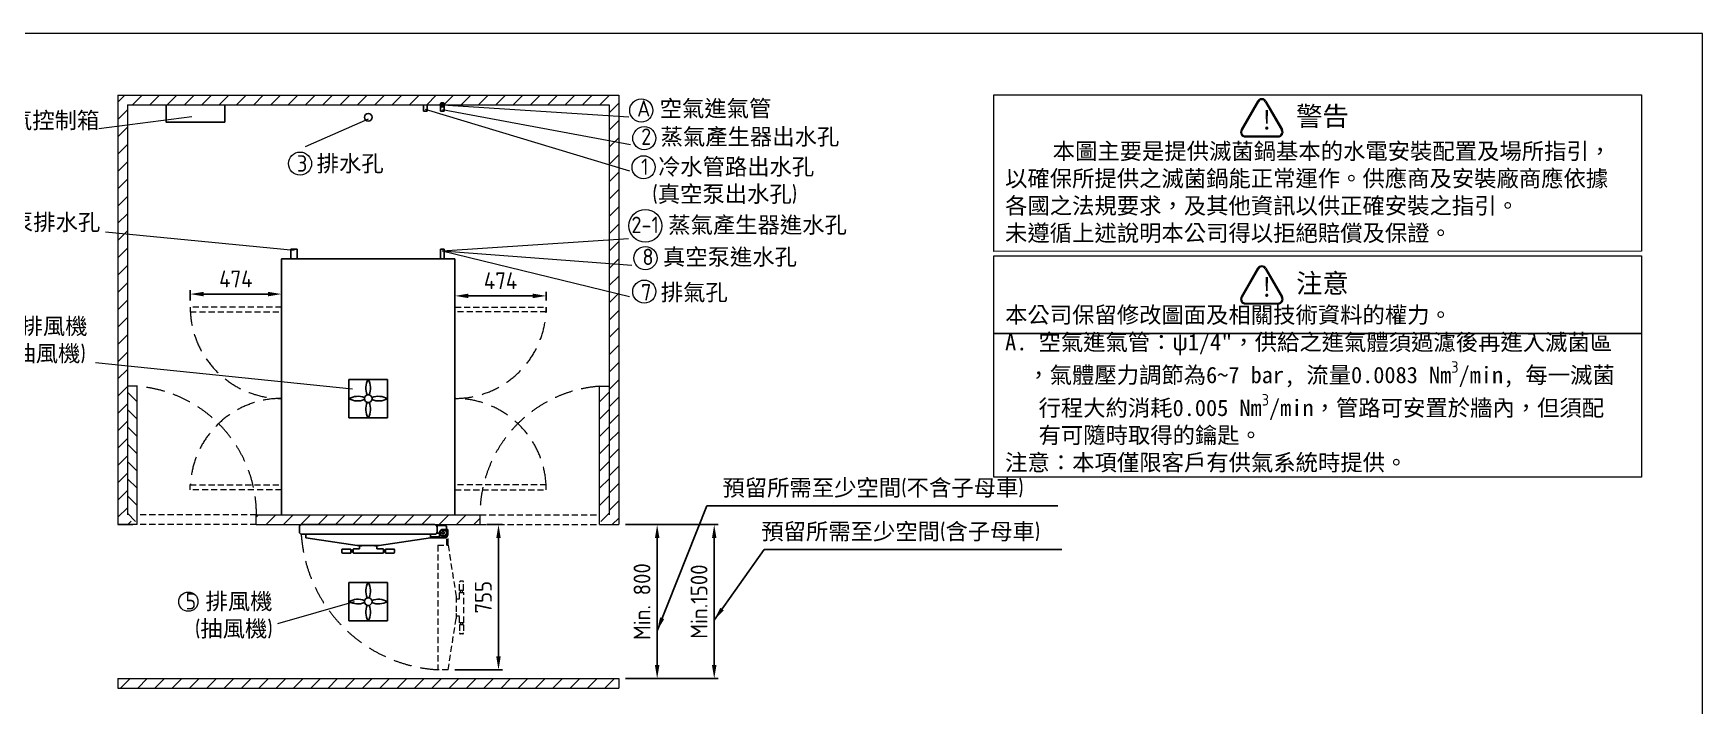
# Model space of a CAD drawing. Header units: millimetres. Extents: x -193690 to -180505, y -20867 to -11597.
# Drawn here: x -189169 to -180505, y -15088 to -11597 of the extents above; entities that cross this region are included whole.
import ezdxf

# ---------------------------------------------------------------- set-up
doc = ezdxf.new("R2010")
doc.units = ezdxf.units.MM
doc.header["$MEASUREMENT"] = 0
doc.linetypes.add('HIDDEN', pattern=[9.525, 6.35, -3.175])
doc.layers.get('0').update_dxf_attribs({"lineweight": 25})
for name, color, linetype, lineweight in [('D', 3, 'Continuous', 13), ('F', 7, 'Continuous', 15), ('H', 2, 'HIDDEN', 15), ('S', 4, 'Continuous', 15)]:
    doc.layers.add(name, color=color, linetype=linetype, lineweight=lineweight)
doc.styles.get("Standard").update_dxf_attribs({"font": 'KAIU.TTF'})
doc.styles.add('STU25', font='isocp2.shx')
doc.dimstyles.new('STU25', dxfattribs={"dimscale": 35, "dimtxt": 2.5, "dimasz": 2, "dimexe": 0.6, "dimexo": 1, "dimgap": 1, "dimtad": 1, "dimdsep": 46, "dimtxsty": 'STU25', "dimcen": 2, "dimazin": 2, "dimtfac": 1, "dimtmove": 0, "dimatfit": 3, "dimfxl": 0, "dimtolj": 1, "dimtzin": 0, "dimarcsym": 0})
doc.dimstyles.new('STU25$7', dxfattribs={"dimscale": 35, "dimtxt": 2.5, "dimasz": 2, "dimexe": 1.25, "dimexo": 0.625, "dimgap": 1, "dimtad": 0, "dimdec": 4, "dimdsep": 46, "dimtxsty": 'STU25', "dimcen": 2.5, "dimazin": 2, "dimtfac": 1, "dimtdec": 4, "dimtmove": 0, "dimatfit": 3, "dimfxl": 0, "dimtolj": 1, "dimtzin": 0, "dimarcsym": 0})
pattern_1 = [(45, (45330.37, 2000), (-44.90128, 44.90128), [])]

# ---------------------------------------------------------------- blocks, each defined once
blk = doc.blocks.new('*D12')
at = {"layer": 'D', "color": 0, "lineweight": -2}
for p, q in [((-186980.6, -13008.9), (-186980.6, -12939.3)), ((-186910.6, -12960.3), (-186576.6, -12960.3)), ((-186506.6, -12983.9), (-186506.6, -12939.3))]:
    blk.add_line(p, q, dxfattribs=at)
at = {"layer": 'D', "color": 0}
for points in [[(-186910.6, -12948.6), (-186910.6, -12972), (-186980.6, -12960.3)], [(-186576.6, -12972), (-186576.6, -12948.6), (-186506.6, -12960.3)]]:
    blk.add_solid(points, dxfattribs=at)
at = {"layer": 'Defpoints', "color": 0}
for p in [(-186506.6, -12960.3), (-186980.6, -13043.9), (-186506.6, -13018.9)]:
    blk.add_point(p, dxfattribs=at)
at = {"layer": 'D', "color": 0, "insert": (-186743.6, -12881.5), "char_height": 87.5, "attachment_point": 5, "style": 'STU25'}
blk.add_mtext('\\A1;474', dxfattribs=at)
blk = doc.blocks.new('*D13')
at = {"layer": 'D', "color": 0, "lineweight": -2}
for p, q in [((-188354.6, -12983.9), (-188354.6, -12930)), ((-188284.6, -12951), (-187950.6, -12951)), ((-187880.6, -12983.9), (-187880.6, -12930))]:
    blk.add_line(p, q, dxfattribs=at)
at = {"layer": 'D', "color": 0}
for points in [[(-188284.6, -12939.3), (-188284.6, -12962.6), (-188354.6, -12951)], [(-187950.6, -12962.6), (-187950.6, -12939.3), (-187880.6, -12951)]]:
    blk.add_solid(points, dxfattribs=at)
at = {"layer": 'Defpoints', "color": 0}
for p in [(-187880.6, -12951), (-188354.6, -13018.9), (-187880.6, -13018.9)]:
    blk.add_point(p, dxfattribs=at)
at = {"layer": 'D', "color": 0, "insert": (-188117.6, -12872.2), "char_height": 87.5, "attachment_point": 5, "style": 'STU25'}
blk.add_mtext('\\A1;474', dxfattribs=at)
blk = doc.blocks.new('*D14')
at = {"layer": 'D', "color": 0, "lineweight": -2}
for p, q in [((-186814.8, -14147.9), (-186733.4, -14147.9)), ((-186754.4, -14832.6), (-186754.4, -14217.9)), ((-186980.5, -14902.6), (-186733.4, -14902.6))]:
    blk.add_line(p, q, dxfattribs=at)
at = {"layer": 'D', "color": 0}
for points in [[(-186742.8, -14217.9), (-186766.1, -14217.9), (-186754.4, -14147.9)], [(-186766.1, -14832.6), (-186742.8, -14832.6), (-186754.4, -14902.6)]]:
    blk.add_solid(points, dxfattribs=at)
at = {"layer": 'Defpoints', "color": 0}
for p in [(-186849.8, -14147.9), (-186754.4, -14147.9), (-187015.5, -14902.6)]:
    blk.add_point(p, dxfattribs=at)
at = {"layer": 'D', "color": 0, "insert": (-186833.2, -14525.2), "char_height": 87.5, "attachment_point": 5, "rotation": 90, "style": 'STU25'}
blk.add_mtext('\\A1;{\\Fisocp2.shx;755}', dxfattribs=at)
blk = doc.blocks.new('*D17')
at = {"layer": 'D', "color": 0, "lineweight": -2}
for p, q in [((-186095.6, -14147.9), (-185909.8, -14147.9)), ((-185930.8, -14217.9), (-185930.8, -14877.9)), ((-186095.6, -14947.9), (-185909.8, -14947.9))]:
    blk.add_line(p, q, dxfattribs=at)
at = {"layer": 'D', "color": 0}
for points in [[(-185919.1, -14217.9), (-185942.5, -14217.9), (-185930.8, -14147.9)], [(-185942.5, -14877.9), (-185919.1, -14877.9), (-185930.8, -14947.9)]]:
    blk.add_solid(points, dxfattribs=at)
at = {"layer": 'Defpoints', "color": 0}
for p in [(-186130.6, -14147.9), (-186130.6, -14947.9), (-185930.8, -14947.9)]:
    blk.add_point(p, dxfattribs=at)
at = {"layer": 'D', "color": 0, "insert": (-186009.6, -14547.9), "char_height": 87.5, "attachment_point": 5, "rotation": 90, "style": 'STU25'}
blk.add_mtext('\\A1;{\\Fisocp2.shx;Min. 800}', dxfattribs=at)
blk = doc.blocks.new('*D18')
at = {"layer": 'D', "color": 0, "lineweight": -2}
for p, q in [((-186095.6, -14147.9), (-185613.7, -14147.9)), ((-185634.7, -14217.9), (-185634.7, -14877.9)), ((-186095.6, -14947.9), (-185613.7, -14947.9))]:
    blk.add_line(p, q, dxfattribs=at)
at = {"layer": 'D', "color": 0}
for points in [[(-185623, -14217.9), (-185646.4, -14217.9), (-185634.7, -14147.9)], [(-185646.4, -14877.9), (-185623, -14877.9), (-185634.7, -14947.9)]]:
    blk.add_solid(points, dxfattribs=at)
at = {"layer": 'Defpoints', "color": 0}
for p in [(-186130.6, -14147.9), (-186130.6, -14947.9), (-185634.7, -14947.9)]:
    blk.add_point(p, dxfattribs=at)
at = {"layer": 'D', "color": 0, "insert": (-185713.5, -14547.9), "char_height": 87.5, "attachment_point": 5, "rotation": 90, "style": 'STU25'}
blk.add_mtext('\\A1;{\\Fisocp2.shx;Min.1500}', dxfattribs=at)

msp = doc.modelspace()

# ---------------------------------------------------------------- hatches: boundary and pattern name
msp.add_hatch(color=256).paths.add_polyline_path([(-187045.579, -11957.103, 1), (-187045.579, -11978.625, 1)])
at = {"layer": 'D'}
h = msp.add_hatch(color=11, dxfattribs=at)
edge = h.paths.add_edge_path()
edge.add_ellipse((-182877.773, -12977.284), major_axis=(25, 0), ratio=1, start_angle=149.9999999, end_angle=270)
edge.add_line((-182877.773, -13002.284), (-182707.055, -13002.284))
edge.add_ellipse((-182707.055, -12977.284), major_axis=(25, 0), ratio=1, start_angle=270, end_angle=389.9999999)
edge.add_line((-182685.404, -12964.784), (-182770.763, -12816.938))
edge.add_ellipse((-182792.414, -12829.438), major_axis=(25, 0), ratio=1, start_angle=30, end_angle=150)
edge.add_line((-182814.065, -12816.938), (-182899.424, -12964.784))
edge = h.paths.add_edge_path(flags=16)
edge.add_ellipse((-182877.773, -12977.284), major_axis=(20, 0), ratio=1, start_angle=149.9999999, end_angle=270)
edge.add_line((-182877.773, -12997.284), (-182707.055, -12997.284))
edge.add_ellipse((-182707.055, -12977.284), major_axis=(20, 0), ratio=1, start_angle=270, end_angle=389.9999999)
edge.add_line((-182689.734, -12967.284), (-182775.093, -12819.438))
edge.add_ellipse((-182792.414, -12829.438), major_axis=(20, 0), ratio=1, start_angle=30, end_angle=150)
edge.add_line((-182809.734, -12819.438), (-182895.093, -12967.284))
at = {"layer": 'H', "ltscale": 5}
h = msp.add_hatch(dxfattribs=at)
h.set_pattern_fill('ANSI31', color=256, scale=20, style=0)
h.set_pattern_definition(pattern_1)
h.paths.add_polyline_path([(-186130.579, -11917.864), (-186130.579, -14147.864), (-186209.446, -14147.864), (-186180.579, -14097.864), (-186180.579, -11967.864), (-188680.579, -11967.864), (-188680.579, -14097.864), (-188651.711, -14147.864), (-188730.579, -14147.864), (-188730.579, -11917.864)])
h = msp.add_hatch(dxfattribs=at)
h.set_pattern_fill('ANSI31', color=256, scale=20, angle=270, style=0)
h.set_pattern_definition([(315, (45330.37, 2000), (44.90128, 44.90128), [])])
h.paths.add_polyline_path([(-188680.579, -13428.648), (-188680.579, -14097.864), (-188655.579, -14141.165), (-188630.579, -14126.732), (-188630.579, -13428.648)])
h = msp.add_hatch(dxfattribs=at)
h.set_pattern_fill('ANSI31', color=256, scale=20, angle=270, style=0)
h.set_pattern_definition([(225, (-420191.53, 2000), (-44.90128, 44.90128), [])])
h.paths.add_polyline_path([(-186180.579, -13428.648), (-186180.579, -14097.864), (-186205.579, -14141.165), (-186230.579, -14126.732), (-186230.579, -13428.648)])
h = msp.add_hatch(dxfattribs=at)
h.set_pattern_fill('ANSI31', color=256, scale=20, style=0)
h.set_pattern_definition(pattern_1)
h.paths.add_polyline_path([(-188011.363, -14147.864), (-188011.363, -14097.864), (-186849.794, -14097.864), (-186849.794, -14147.864)])
h = msp.add_hatch(dxfattribs=at)
h.set_pattern_fill('ANSI31', color=256, scale=20, style=0)
h.set_pattern_definition([(45, (29593.99, 2065.51), (-44.90128, 44.90128), [])])
h.paths.add_polyline_path([(-188730.579, -14947.864), (-188730.579, -14997.864), (-186130.579, -14997.864), (-186130.579, -14947.864)])

# ---------------------------------------------------------------- linework, layer by layer
for p, q in [((-187144.246, -12000.239), (-187144.246, -11967.864)), ((-187144.246, -12000.239), (-187124.246, -12000.239)), ((-187124.246, -12000.239), (-187124.246, -11967.864)), ((-187055.579, -12000.239), (-187055.579, -11967.864)), ((-187055.579, -12000.239), (-187035.579, -12000.239)), ((-187035.579, -12000.239), (-187035.579, -11967.864)), ((-187798.579, -12717.864), (-187832.579, -12717.864)), ((-187832.579, -12717.864), (-187832.579, -12767.864)), ((-187798.579, -12767.864), (-187798.579, -12717.864)), ((-187055.579, -12767.864), (-187055.579, -12717.864)), ((-187055.579, -12717.864), (-187035.579, -12717.864)), ((-187035.579, -12717.864), (-187035.579, -12767.864)), ((-187880.579, -12767.864), (-186980.579, -12767.864)), ((-187880.579, -14097.864), (-187880.579, -12767.864)), ((-186980.579, -14097.864), (-186980.579, -12767.864)), ((-187530.579, -13393.864), (-187530.579, -13593.864)), ((-187330.579, -13393.864), (-187530.579, -13393.864)), ((-187330.579, -13393.864), (-187330.579, -13593.864)), ((-187330.579, -13593.864), (-187530.579, -13593.864)), ((-187788.079, -14185.864), (-187788.079, -14159.864)), ((-187776.079, -14147.864), (-187735.579, -14147.864)), ((-187763.079, -14197.864), (-187776.079, -14197.864)), ((-187763.079, -14197.864), (-187086.079, -14197.864)), ((-187755.579, -14147.864), (-187105.579, -14147.864)), ((-187754.279, -14216.064), (-187754.279, -14197.864)), ((-187086.079, -14147.864), (-187125.579, -14147.864)), ((-187106.879, -14197.864), (-187106.879, -14216.064)), ((-187075.832, -14152.864), (-187031.079, -14152.864)), ((-187062.409, -14192.864), (-187075.832, -14192.864)), ((-187073.079, -14152.864), (-187031.079, -14152.864)), ((-187073.079, -14184.864), (-187073.079, -14160.864)), ((-187073.079, -14192.864), (-187062.84, -14192.864)), ((-187060.079, -14186.864), (-187060.079, -14216.864)), ((-187035.079, -14176.864), (-187050.079, -14176.864)), ((-187040.579, -14206.864), (-187044.079, -14206.864)), ((-187041.079, -14206.864), (-187044.079, -14206.864)), ((-187025.079, -14158.864), (-187025.079, -14190.864)), ((-187025.079, -14216.864), (-187025.079, -14186.864)), ((-187754.279, -14216.064), (-187488.079, -14256.864)), ((-187567.301, -14290.911), (-187567.301, -14279.911)), ((-187520.094, -14274.911), (-187562.301, -14274.911)), ((-187520.094, -14295.911), (-187520.094, -14274.911)), ((-187509.329, -14280.661), (-187520.094, -14280.661)), ((-187509.329, -14290.161), (-187520.094, -14290.161)), ((-187509.329, -14275.411), (-187507.829, -14273.911)), ((-187509.329, -14295.411), (-187509.329, -14275.411)), ((-187509.329, -14295.411), (-187507.829, -14296.911)), ((-187507.829, -14273.911), (-187475.579, -14273.911)), ((-187373.079, -14256.864), (-187488.079, -14256.864)), ((-187373.079, -14256.864), (-187488.079, -14256.864)), ((-187474.079, -14258.911), (-187475.579, -14260.411)), ((-187475.579, -14273.911), (-187475.579, -14260.411)), ((-187474.079, -14258.911), (-187463.079, -14258.911)), ((-187463.079, -14258.911), (-187463.079, -14256.448)), ((-187398.079, -14256.448), (-187398.079, -14258.911)), ((-187398.079, -14258.911), (-187387.079, -14258.911)), ((-187385.579, -14260.411), (-187387.079, -14258.911)), ((-187385.579, -14260.411), (-187385.579, -14273.911)), ((-187385.579, -14273.911), (-187353.329, -14273.911)), ((-187106.879, -14216.064), (-187373.079, -14256.864)), ((-187351.829, -14275.411), (-187353.329, -14273.911)), ((-187351.829, -14295.411), (-187353.329, -14296.911)), ((-187351.829, -14275.411), (-187351.829, -14295.411)), ((-187351.829, -14280.661), (-187341.063, -14280.661)), ((-187351.829, -14290.161), (-187341.063, -14290.161)), ((-187341.063, -14274.911), (-187298.857, -14274.911)), ((-187341.063, -14295.911), (-187341.063, -14274.911)), ((-187293.857, -14290.911), (-187293.857, -14279.911)), ((-187106.879, -14210.864), (-187060.079, -14210.864)), ((-187025.079, -14216.864), (-187106.879, -14216.864)), ((-187520.094, -14295.911), (-187562.301, -14295.911)), ((-187507.829, -14296.911), (-187353.329, -14296.911)), ((-187341.063, -14295.911), (-187298.857, -14295.911)), ((-187530.579, -14447.864), (-187530.579, -14647.864)), ((-187330.579, -14447.864), (-187530.579, -14447.864)), ((-187330.579, -14447.864), (-187330.579, -14647.864)), ((-187330.579, -14647.864), (-187530.579, -14647.864))]:
    msp.add_line(p, q)
msp.add_lwpolyline([(-188479.881, -11967.864), (-188479.881, -12057.462), (-188175.193, -12057.462), (-188175.193, -11967.864)])
for centre, radius in [((-187430.579, -12032.864), 20), ((-187045.579, -11967.864), 10.761), ((-187430.579, -13493.864), 20), ((-187430.579, -13493.864), 20), ((-187430.579, -13493.864), 20), ((-187430.579, -13493.864), 20), ((-187042.579, -14190.864), 6.45), ((-187042.579, -14190.864), 6.4), ((-187430.579, -14547.864), 20), ((-187430.579, -14547.864), 20), ((-187430.579, -14547.864), 20), ((-187430.579, -14547.864), 20)]:
    msp.add_circle(centre, radius)
for centre, radius, start, end in [((-187349.554, -13439.739), 93.11, 150.4818019, 201.9770324), ((-187511.603, -13439.739), 93.11, 338.0229676, 29.5181981), ((-187484.703, -13574.888), 93.11, 68.0229676, 119.5181981), ((-187484.703, -13412.84), 93.11, 240.4818019, 291.9770324), ((-187349.554, -13547.989), 93.11, 158.0229676, 209.5181981), ((-187511.603, -13547.989), 93.11, 330.4818019, 21.9770324), ((-187376.454, -13574.888), 93.11, 60.4818019, 111.9770324), ((-187376.454, -13412.84), 93.11, 248.0229676, 299.5181981), ((-187776.079, -14159.864), 12, 90, 180), ((-187776.079, -14185.864), 12, 180, 270), ((-187086.079, -14160.864), 13, 0, 90), ((-187086.079, -14184.864), 13, 270, 0), ((-187062.409, -14195.864), 3, 15.2575233, 90), ((-187050.079, -14186.864), 10, 90, 180), ((-187044.079, -14190.864), 16, 195.2575233, 270), ((-187041.079, -14190.864), 16, 270, 0), ((-187035.079, -14186.864), 10, 0, 90), ((-187031.079, -14158.864), 6, 0, 90), ((-187562.301, -14279.911), 5, 90, 180), ((-187562.301, -14290.911), 5, 180, 270), ((-187298.857, -14279.911), 5, 0, 90), ((-187298.857, -14290.911), 5, 270, 0), ((-187349.554, -14493.739), 93.11, 150.4818019, 201.9770324), ((-187511.603, -14493.739), 93.11, 338.0229676, 29.5181981), ((-187484.703, -14628.888), 93.11, 68.0229676, 119.5181981), ((-187484.703, -14466.84), 93.11, 240.4818019, 291.9770324), ((-187376.454, -14628.888), 93.11, 60.4818019, 111.9770324), ((-187376.454, -14466.84), 93.11, 248.0229676, 299.5181981), ((-187349.554, -14601.989), 93.11, 158.0229676, 209.5181981), ((-187511.603, -14601.989), 93.11, 330.4818019, 21.9770324)]:
    msp.add_arc(centre, radius, start, end)
at = {"layer": 'D', "color": 11}
for p, q in [((-182814.065, -11949.212), (-182899.424, -12097.059)), ((-182809.734, -11951.712), (-182895.093, -12099.559)), ((-182775.093, -11951.712), (-182689.734, -12099.559)), ((-182770.763, -11949.212), (-182685.404, -12097.059)), ((-182877.773, -12129.559), (-182707.055, -12129.559)), ((-182877.773, -12134.559), (-182707.055, -12134.559)), ((-182814.065, -12816.938), (-182899.424, -12964.784)), ((-182809.734, -12819.438), (-182895.093, -12967.284)), ((-182775.093, -12819.438), (-182689.734, -12967.284)), ((-182770.763, -12816.938), (-182685.404, -12964.784)), ((-182877.773, -12997.284), (-182707.055, -12997.284)), ((-182877.773, -13002.284), (-182707.055, -13002.284))]:
    msp.add_line(p, q, dxfattribs=at)
at = {"layer": 'D'}
for p, q in [((-188346.888, -12030.967), (-188828.24, -12092.863)), ((-187430.579, -12042.299), (-187758.25, -12185.623)), ((-187135.47, -11989.985), (-186073.845, -12310.277)), ((-187045.579, -11967.864), (-186077.242, -12030.22)), ((-187044.64, -11992.72), (-186068.474, -12174.269)), ((-187814.264, -12724.424), (-188794.466, -12630.008)), ((-187047.113, -12726.147), (-186079.509, -12662.736)), ((-187047.113, -12726.147), (-186063.103, -12800.62)), ((-187047.113, -12726.147), (-186073.845, -12963.471)), ((-187512.857, -13444.878), (-188846.283, -13307.883)), ((-187503.969, -14548.721), (-187901.442, -14664.044))]:
    msp.add_line(p, q, dxfattribs=at)
at = {"layer": 'D', "color": 11}
for points in [[(-184184.213, -11916.541), (-180821.563, -11916.541), (-180821.563, -12728.319), (-184184.213, -12729.136)], [(-184184.213, -12752.612), (-180821.563, -12751.793), (-180821.563, -13156.091), (-184184.213, -13156.091)], [(-184184.213, -13156.091), (-180821.563, -13156.091), (-180821.563, -13901.891), (-184184.213, -13901.891)]]:
    msp.add_lwpolyline(points, close=True, dxfattribs=at)
at = {"layer": 'D'}
for centre, radius in [((-186013.352, -11997.518), 60), ((-185997.523, -12141.317), 60), ((-187784.622, -12273.308), 60), ((-186001.194, -12292.611), 60), ((-185992.254, -12596.204), 85), ((-185991.598, -12764.245), 60), ((-185997.785, -12938.268), 60), ((-188364.135, -14548.383), 50)]:
    msp.add_circle(centre, radius, dxfattribs=at)
at = {"layer": 'D', "color": 11}
for centre, radius, start, end in [((-182792.414, -11961.712), 25, 30, 150), ((-182792.414, -11961.712), 20, 30, 150), ((-182877.773, -12109.559), 25, 149.9999999, 270), ((-182877.773, -12109.559), 20, 149.9999999, 270), ((-182707.055, -12109.559), 25, 270, 29.9999999), ((-182707.055, -12109.559), 20, 270, 29.9999999), ((-182792.414, -12829.438), 25, 30, 150), ((-182792.414, -12829.438), 20, 30, 150), ((-182877.773, -12977.284), 25, 149.9999999, 270), ((-182877.773, -12977.284), 20, 149.9999999, 270), ((-182707.055, -12977.284), 25, 270, 29.9999999), ((-182707.055, -12977.284), 20, 270, 29.9999999)]:
    msp.add_arc(centre, radius, start, end, dxfattribs=at)
at = {"layer": 'F', "color": 6}
msp.add_lwpolyline([(-193689.501, -11597.012), (-193689.501, -20867.012), (-180504.501, -20867.012), (-180504.501, -11597.012)], close=True, dxfattribs=at)
msp.add_lwpolyline([(-193689.501, -11597.012), (-193689.501, -20867.012), (-180504.501, -20867.012), (-180504.501, -11597.012)], close=True, dxfattribs=at)
at = {"layer": 'H', "ltscale": 5}
for p, q in [((-188354.579, -13018.864), (-188354.579, -13043.864)), ((-187880.579, -13018.864), (-188354.579, -13018.864)), ((-188354.579, -13043.864), (-187880.579, -13043.864)), ((-186980.579, -13018.864), (-186506.579, -13018.864)), ((-186506.579, -13043.864), (-186980.579, -13043.864)), ((-186506.579, -13018.864), (-186506.579, -13043.864)), ((-188354.579, -13941.864), (-187880.579, -13941.864)), ((-188354.579, -13966.864), (-188354.579, -13941.864)), ((-186506.579, -13941.864), (-186980.579, -13941.864)), ((-186506.579, -13966.864), (-186506.579, -13941.864)), ((-187880.579, -13966.864), (-188354.579, -13966.864)), ((-186980.579, -13966.864), (-186506.579, -13966.864)), ((-188011.363, -14097.864), (-188630.579, -14097.864)), ((-186849.794, -14097.864), (-186230.579, -14097.864)), ((-188011.363, -14147.864), (-188630.579, -14147.864)), ((-187056.577, -14183.361), (-187056.58, -14198.361)), ((-187046.582, -14208.363), (-187016.582, -14208.369)), ((-187016.575, -14173.369), (-187046.575, -14173.363)), ((-187022.59, -14255.168), (-187022.582, -14208.368)), ((-187016.575, -14173.369), (-187016.59, -14255.169)), ((-186849.794, -14147.864), (-186230.579, -14147.864)), ((-187069.59, -14255.159), (-187069.709, -14902.559)), ((-187069.59, -14255.159), (-187015.39, -14255.169)), ((-187015.39, -14255.169), (-186974.639, -14521.376)), ((-186956.586, -14489.364), (-186956.578, -14447.158)), ((-186940.578, -14442.161), (-186951.578, -14442.159)), ((-186935.586, -14489.368), (-186935.578, -14447.162)), ((-186975.06, -14546.376), (-186972.597, -14546.377)), ((-186974.639, -14521.376), (-186974.66, -14636.376)), ((-186972.597, -14546.377), (-186972.595, -14535.377)), ((-186971.094, -14533.877), (-186972.595, -14535.377)), ((-186971.094, -14533.877), (-186957.594, -14533.88)), ((-186957.594, -14533.88), (-186957.588, -14501.63)), ((-186956.088, -14500.13), (-186957.588, -14501.63)), ((-186935.586, -14489.368), (-186956.586, -14489.364)), ((-186956.088, -14500.13), (-186936.088, -14500.134)), ((-186950.838, -14500.131), (-186950.836, -14489.365)), ((-186941.338, -14500.133), (-186941.336, -14489.367)), ((-186936.088, -14500.134), (-186934.588, -14501.634)), ((-186934.617, -14656.134), (-186934.588, -14501.634)), ((-187015.509, -14902.569), (-186974.66, -14636.376)), ((-186972.609, -14611.377), (-186975.072, -14611.376)), ((-186972.611, -14622.377), (-186972.609, -14611.377)), ((-186972.611, -14622.377), (-186971.111, -14623.877)), ((-186957.611, -14623.88), (-186971.111, -14623.877)), ((-186957.617, -14656.13), (-186957.611, -14623.88)), ((-186956.117, -14657.63), (-186957.617, -14656.13)), ((-186956.619, -14668.395), (-186956.627, -14710.602)), ((-186935.619, -14668.399), (-186956.619, -14668.395)), ((-186936.117, -14657.634), (-186956.117, -14657.63)), ((-186940.628, -14715.605), (-186951.628, -14715.603)), ((-186950.867, -14657.631), (-186950.869, -14668.396)), ((-186941.367, -14657.633), (-186941.369, -14668.398)), ((-186936.117, -14657.634), (-186934.617, -14656.134)), ((-186935.619, -14668.399), (-186935.627, -14710.606)), ((-187015.509, -14902.569), (-187069.709, -14902.559))]:
    msp.add_line(p, q, dxfattribs=at)
msp.add_circle((-187042.579, -14190.864), 6.4, dxfattribs=at)
at = {"layer": 'H', "ltscale": 15}
for centre, radius, start, end in [((-187880.579, -13018.864), 474, 180, 270), ((-186980.579, -13018.864), 474, 270, 0), ((-188680.579, -14097.864), 670, 0, 85.7202168), ((-187880.579, -13966.864), 474, 90, 176.9766679), ((-186980.579, -13966.864), 474, 3.0233321, 90), ((-186180.579, -14097.864), 670, 94.2797832, 180), ((-187025.079, -14147.864), 755, 183.7972016, 266.6111161)]:
    msp.add_arc(centre, radius, start, end, dxfattribs=at)
at = {"layer": 'H', "ltscale": 5}
for centre, radius, start, end in [((-187046.58, -14198.363), 10, 179.9895121, 269.9895121), ((-187046.577, -14183.363), 10, 89.9895121, 179.9895121), ((-186951.578, -14447.159), 5, 89.9895121, 179.9895121), ((-186940.578, -14447.161), 5, 359.9895121, 89.9895121), ((-186951.627, -14710.603), 5, 179.9895121, 269.9895121), ((-186940.627, -14710.605), 5, 269.9895121, 359.9895121)]:
    msp.add_arc(centre, radius, start, end, dxfattribs=at)
at = {"layer": 'S', "linetype": 'Continuous'}
msp.add_line((-188730.579, -11917.864), (-186130.579, -11917.864), dxfattribs=at)
at = {"layer": 'S'}
for p, q in [((-188730.579, -11917.864), (-188730.579, -14147.864)), ((-186130.579, -11917.864), (-186130.579, -14147.864)), ((-188680.579, -11967.864), (-188680.579, -14097.864)), ((-188680.579, -11967.864), (-186180.579, -11967.864)), ((-186180.579, -11967.864), (-186180.579, -14097.864)), ((-188680.579, -13428.648), (-188680.579, -14097.864)), ((-188630.579, -13428.648), (-188680.579, -13428.648)), ((-188630.579, -14147.864), (-188630.579, -13428.648)), ((-186230.579, -14147.864), (-186230.579, -13428.648)), ((-186230.579, -13428.648), (-186180.579, -13428.648)), ((-188011.363, -14097.864), (-186849.794, -14097.864)), ((-188011.363, -14147.864), (-188011.363, -14097.864)), ((-186849.794, -14147.864), (-186849.794, -14097.864)), ((-188730.579, -14147.864), (-188651.711, -14147.864)), ((-188630.579, -14147.864), (-188730.579, -14147.864)), ((-188011.363, -14147.864), (-186849.794, -14147.864)), ((-186230.579, -14147.864), (-186130.579, -14147.864)), ((-188730.579, -14947.864), (-186130.579, -14947.864)), ((-188730.579, -14947.864), (-188730.579, -14997.864)), ((-186130.579, -14947.864), (-186130.579, -14997.864)), ((-188730.579, -14997.864), (-186130.579, -14997.864))]:
    msp.add_line(p, q, dxfattribs=at)

# ---------------------------------------------------------------- texts
at = {"layer": 'D', "char_height": 85, "attachment_point": 1}
for s, insert in [('{\\Fisocp2.shx;\\C3;A \\f標楷體|b0|i0|c136|p65;空氣進氣管}', (-186035.068, -11944.021)), ('{\\Fisocp2.shx;\\C3;4 \\f標楷體|b0|i0|c136|p65;電氣控制箱}', (-189512.234, -12005.923)), ('{\\Fisocp3.shx;\\C3;2 \\f標楷體|b0|i0|c136|p65;蒸氣產生器出水孔}', (-186013.829, -12090.89)), ('{\\Fisocp2.shx;\\C3;3 \\f標楷體|b0|i0|c136|p65;排水孔}', (-187800.475, -12230.115)), ('{\\Fisocp2.shx;\\C3;1 \\f標楷體|b0|i0|c136|p65;冷水管路出水孔\\P \\Fisocp2.shx;(\\f標楷體|b0|i0|c136|p65;真空泵出水孔\\Fisocp2.shx;)}', (-186014.107, -12246.849)), ('{\\Fisocp2.shx;\\C3;6 \\f標楷體|b0|i0|c136|p65;真空泵排水孔}', (-189620.837, -12535.207)), ('{\\Fisocp2.shx;\\C3;2-1 \\f標楷體|b0|i0|c136|p65;蒸氣產生器進水孔}', (-186064.491, -12548.961)), ('{\\Fisocp2.shx;\\C3;8 \\f標楷體|b0|i0|c136|p65;真空泵進水孔}', (-186007.293, -12715.161)), ('{\\Fisocp2.shx;\\C3;7 \\f標楷體|b0|i0|c136|p65;排氣孔}', (-186014.244, -12899.332)), ('{\\Fisocp2.shx;\\C3;5-1 \\f標楷體|b0|i0|c136|p65;排風機\\P\\Fisocp2.shx;  \\f???|b0|i0|c0|p65; \\Fisocp2.shx;(\\f標楷體|b0|i0|c136|p65;抽風機\\Fisocp2.shx;)}', (-189429.578, -13074.952)), ('{\\C3;預留所需至少空間\\Fisocp2.shx;(\\f標楷體|b0|i0|c136|p65;不含子母車\\Fisocp2.shx;)}', (-185592.074, -13913.861)), ('{\\C3;預留所需至少空間\\Fisocp2.shx;(\\f標楷體|b0|i0|c136|p65;含子母車\\Fisocp2.shx;)}', (-185390.34, -14140.968)), ('{\\Fisocp2.shx;\\C3;5 \\f標楷體|b0|i0|c136|p65;排風機\\P\\Fisocp2.shx; (\\f標楷體|b0|i0|c136|p65;抽風機\\Fisocp2.shx;)}', (-188379.095, -14503.803))]:
    msp.add_mtext(s, dxfattribs=dict(at, insert=insert))
at = {"layer": 'D', "color": 11, "attachment_point": 1, "style": 'STU25'}
for s, insert, char_height in [('{\\f標楷體|b0|i0|c136|p65;!}', (-182800.725, -11996.442), 100), ('{\\f標楷體|b0|i0|c136|p65;警告}', (-182614.212, -11977.074), 100), ('\\A1;\\P{\\f標楷體|b0|i0|c136|p65;    \\H0.2353x; \\H4.25x;本圖主要是提供滅菌鍋基本的水電安裝配置及場所指引，\\P以確保所提供之滅菌鍋能正常運作。供應商及安裝廠商應依據\\P各國之法規要求，及其他資訊以供正確安裝之指引。\\P未遵循上述說明本公司得以拒絕賠償及保證。\\P\\P\\P本公司保留修改圖面及相關技術資料的權力。\\PA. 空氣進氣管：\\f新細明體|b0|i0|c136|p16;ψ\\f標楷體|b0|i0|c136|p65;1/4"，供給之進氣體須過濾後再進入滅菌區\\P  ，氣體壓力調節為6~7 bar, 流量0.0083 Nm\\Fisocp2.shx;\\H0.7x;\\S3^ ;\\f標楷體|b0|i0|c136|p65;\\H1.429x;/min, 每一滅菌\\P   行程大約消耗0.005 Nm\\Fisocp2.shx;\\H0.7x;\\S3^ ;\\f標楷體|b0|i0|c136|p65;\\H1.429x;/min，管路可安置於牆內，但須配\\P   有可隨時取得的鑰匙。\\P注意：本項僅限客戶有供氣系統時提供。}', (-184124.968, -12024.369), 85), ('{\\f標楷體|b0|i0|c136|p65;!}', (-182800.725, -12864.168), 100), ('{\\f標楷體|b0|i0|c136|p65;注意}', (-182614.212, -12844.799), 100)]:
    msp.add_mtext(s, dxfattribs=dict(at, insert=insert, char_height=char_height))

# ---------------------------------------------------------------- dimensions: what is measured, and where the dimension line sits
at = {"layer": 'D'}
dim = msp.add_linear_dim(base=(-187880.579, -12950.961), p1=(-188354.579, -13018.864), p2=(-187880.579, -13018.864), dimstyle='STU25', dxfattribs=at)
dim.commit()
dim.dimension.update_dxf_attribs({"geometry": '*D13', "text_midpoint": (-188117.579, -12872.211)})
dim = msp.add_linear_dim(base=(-186506.579, -12960.283), p1=(-186980.579, -13043.864), p2=(-186506.579, -13018.864), dimstyle='STU25', dxfattribs=at)
dim.commit()
dim.dimension.update_dxf_attribs({"geometry": '*D12', "text_midpoint": (-186743.579, -12960.283), "dimtype": 160})
dim = msp.add_linear_dim(base=(-186754.421, -14147.864), p1=(-187015.509, -14902.569), p2=(-186849.794, -14147.864), angle=90, text='{\\Fisocp2.shx;755}', dimstyle='STU25', dxfattribs=at)
dim.commit()
dim.dimension.update_dxf_attribs({"geometry": '*D14', "text_midpoint": (-186833.171, -14525.216)})
for base, text, picture, middle in [((-185930.813, -14947.864), '{\\Fisocp2.shx;Min. <>}', '*D17', (-185930.813, -14547.864)), ((-185634.708, -14947.864), '{\\Fisocp2.shx;Min.1500}', '*D18', (-185634.708, -14547.864))]:
    dim = msp.add_linear_dim(base=base, p1=(-186130.579, -14147.864), p2=(-186130.579, -14947.864), angle=90, text=text, dimstyle='STU25', dxfattribs=at)
    dim.commit()
    dim.dimension.update_dxf_attribs({"geometry": picture, "text_midpoint": middle, "dimtype": 160})

# ---------------------------------------------------------------- leaders
for points in [[(-185930.813, -14699.16), (-185673.452, -14050.433), (-183850.409, -14050.433)], [(-185634.708, -14643.7), (-185375.431, -14277.54), (-183829.691, -14277.54)]]:
    msp.add_leader(points, dimstyle='STU25$7', override={"dimgap": 1, "dimtad": 0}, dxfattribs=at)

doc.saveas('drawing.dxf')
